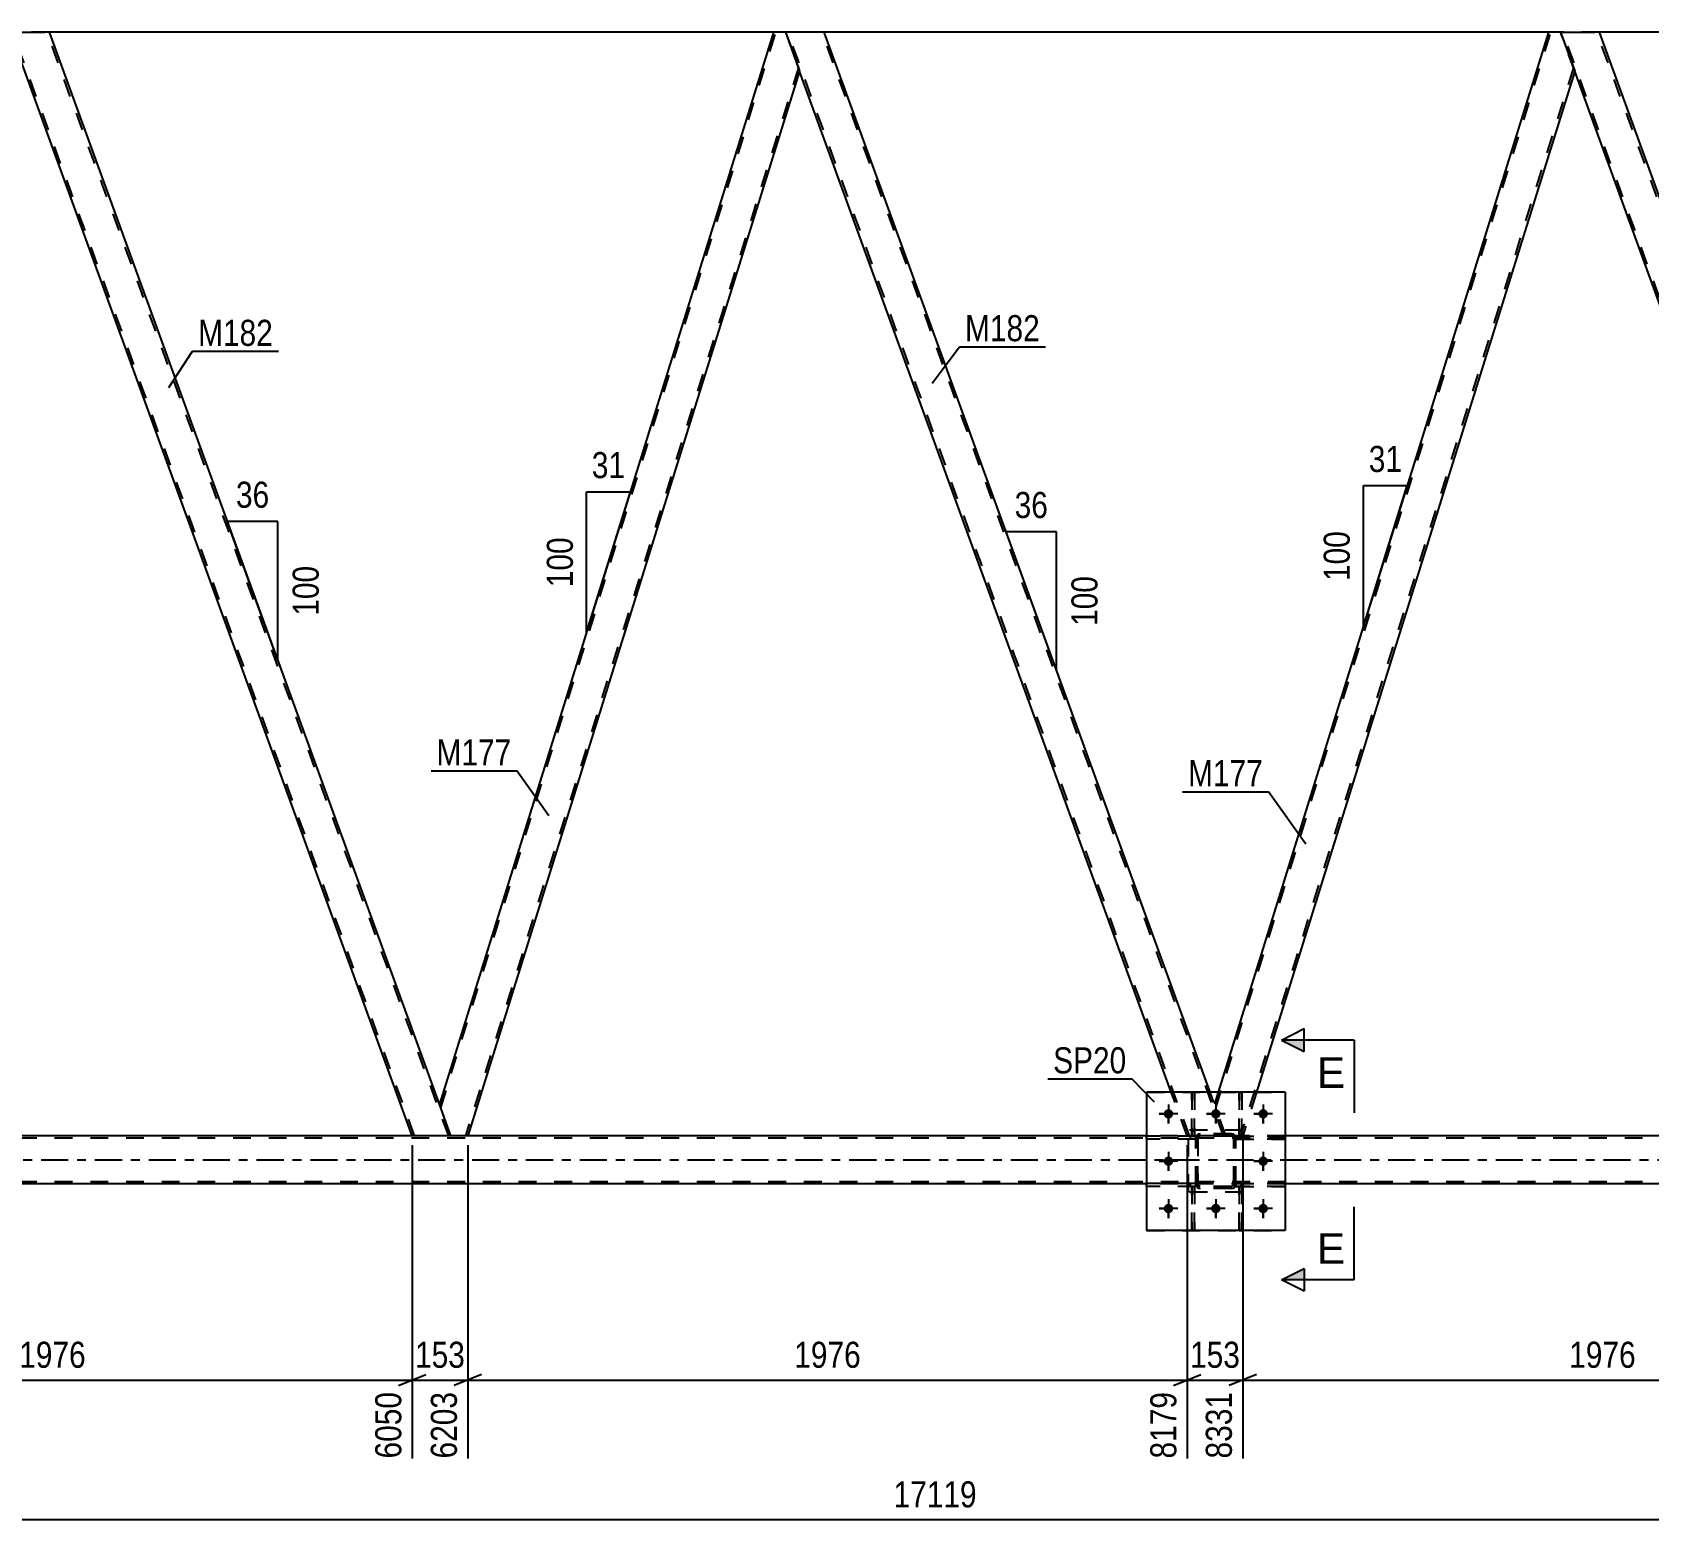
# Model space of a CAD drawing. Header units: millimetres. Extents: x 0 to 1766, y 0 to 560.
# Drawn here: x 1297.5 to 1475.1, y 261.4 to 424.8 of the extents above; entities that cross this region are included whole.
import ezdxf

# ---------------------------------------------------------------- set-up
doc = ezdxf.new("R2010")
doc.units = ezdxf.units.MM
doc.linetypes.add('DXK_LINE_DOT2', pattern=[3.9198, 1.9599, -1.9599])
doc.linetypes.add('DXK_LINE_DOT3', pattern=[5.9187, 2.979, -0.9799, 0.9799, -0.9799])
doc.styles.add('Arial', font='ARIAL.TTF', dxfattribs={"height": 0.2})
doc.styles.add('Arial Narrow', font='ARIALN.TTF', dxfattribs={"height": 0.2})

# ---------------------------------------------------------------- blocks, each defined once
blk = doc.blocks.new('Part-814172123-3774 - 3372')
at = {"color": 7, "linetype": 'DXK_LINE_DOT2'}
for p, q in [((1430.09, 308.42), (1430.09, 303.57)), ((1430.41, 308.42), (1430.09, 308.42)), ((1430.41, 303.57), (1430.41, 308.42)), ((1430.09, 304.17), (1430.41, 304.17)), ((1430.09, 303.57), (1430.41, 303.57))]:
    blk.add_line(p, q, dxfattribs=at)
blk = doc.blocks.new('Part-814172123-3605 - 3372')
at = {"color": 2, "linetype": 'Continuous'}
for p, q in [((1435.14, 308.42), (1419.94, 308.42)), ((1419.94, 308.42), (1419.94, 293.22)), ((1435.14, 308.42), (1435.14, 293.22)), ((1435.14, 293.22), (1419.94, 293.22))]:
    blk.add_line(p, q, dxfattribs=at)
blk = doc.blocks.new('Part-814172123-3625 - 3372')
at = {"color": 7, "linetype": 'DXK_LINE_DOT2'}
for p, q in [((1427.53, 306.7), (1464.35, 424.82)), ((1466.82, 420.94), (1430.25, 303.6)), ((1427.81, 308.42), (1427.39, 307.07)), ((1432, 308.42), (1430.5, 303.6)), ((1428.65, 303.6), (1427.39, 307.07)), ((1430.5, 303.6), (1428.65, 303.6))]:
    blk.add_line(p, q, dxfattribs=at)
at = {"color": 2, "linetype": 'Continuous'}
for p, q in [((1464.09, 424.82), (1427.81, 308.42)), ((1465.41, 424.82), (1464.09, 424.82)), ((1465.41, 424.82), (1466.96, 420.57)), ((1466.96, 420.57), (1432, 308.42))]:
    blk.add_line(p, q, dxfattribs=at)
blk = doc.blocks.new('Part-814172123-3641 - 3372')
at = {"color": 7, "linetype": 'DXK_LINE_DOT2'}
for p, q in [((1299.4, 424.82), (1293.83, 424.82)), ((1384.53, 424.82), (1378.96, 424.82)), ((1469.67, 424.82), (1464.09, 424.82))]:
    blk.add_line(p, q, dxfattribs=at)
at = {"color": 2, "linetype": 'Continuous'}
for p, q in [((1378.96, 424.82), (1299.4, 424.82)), ((1464.09, 424.82), (1384.53, 424.82)), ((1549.23, 424.82), (1469.67, 424.82))]:
    blk.add_line(p, q, dxfattribs=at)
blk = doc.blocks.new('Part-814172123-3540 - 3372')
at = {"color": 7, "linetype": 'DXK_LINE_DOT2'}
for p, q in [((1424.89, 293.22), (1424.89, 298.05)), ((1424.89, 298.05), (1425.21, 298.05)), ((1424.89, 297.45), (1425.21, 297.45)), ((1425.21, 298.05), (1425.21, 293.22)), ((1425.21, 293.22), (1424.89, 293.22))]:
    blk.add_line(p, q, dxfattribs=at)
blk = doc.blocks.new('Part-814172123-3679 - 3372')
at = {"color": 7, "linetype": 'DXK_LINE_DOT2'}
for p, q in [((1425.21, 298.05), (1424.89, 298.05)), ((1424.89, 298.05), (1424.89, 293.22)), ((1424.89, 297.45), (1425.21, 297.45)), ((1425.21, 293.22), (1425.21, 298.05)), ((1424.89, 293.22), (1425.21, 293.22))]:
    blk.add_line(p, q, dxfattribs=at)
blk = doc.blocks.new('Part-814172123-3551 - 3372')
at = {"color": 2, "linetype": 'Continuous'}
for p, q in [((1378.96, 424.82), (1342.26, 307.07)), ((1380.28, 424.82), (1378.96, 424.82)), ((1380.28, 424.82), (1381.82, 420.57)), ((1381.82, 420.57), (1345.37, 303.6)), ((1343.52, 303.6), (1342.26, 307.07))]:
    blk.add_line(p, q, dxfattribs=at)
at = {"color": 7, "linetype": 'DXK_LINE_DOT2'}
for p, q in [((1342.39, 306.7), (1379.21, 424.82)), ((1381.69, 420.94), (1345.11, 303.6)), ((1342.26, 307.07), (1342.26, 307.07)), ((1345.37, 303.6), (1343.52, 303.6))]:
    blk.add_line(p, q, dxfattribs=at)
blk = doc.blocks.new('Part-814172123-3556 - 3372')
at = {"color": 2, "linetype": 'Continuous'}
for p, q in [((1384.02, 424.82), (1380.28, 424.82)), ((1384.53, 424.82), (1384.02, 424.82)), ((1426.9, 308.42), (1384.53, 424.82)), ((1422.65, 308.42), (1381.82, 420.57))]:
    blk.add_line(p, q, dxfattribs=at)
at = {"color": 7, "linetype": 'DXK_LINE_DOT2'}
for p, q in [((1380.28, 424.82), (1381.82, 420.57)), ((1424.65, 303.6), (1380.53, 424.82)), ((1428.4, 303.6), (1384.28, 424.82)), ((1424.4, 303.6), (1422.65, 308.42)), ((1428.65, 303.6), (1426.9, 308.42)), ((1428.65, 303.6), (1424.4, 303.6))]:
    blk.add_line(p, q, dxfattribs=at)
blk = doc.blocks.new('Part-814172123-3571 - 3372')
at = {"color": 2, "linetype": 'Continuous'}
for p, q in [((1295.14, 424.82), (1298.89, 424.82)), ((1299.4, 424.82), (1298.89, 424.82)), ((1342.26, 307.07), (1299.4, 424.82)), ((1339.26, 303.6), (1296.69, 420.57))]:
    blk.add_line(p, q, dxfattribs=at)
at = {"color": 7, "linetype": 'DXK_LINE_DOT2'}
for p, q in [((1296.69, 420.57), (1295.14, 424.82)), ((1339.52, 303.6), (1295.4, 424.82)), ((1343.27, 303.6), (1299.14, 424.82)), ((1343.52, 303.6), (1342.26, 307.07)), ((1343.52, 303.6), (1339.26, 303.6))]:
    blk.add_line(p, q, dxfattribs=at)
blk = doc.blocks.new('Part-814172123-3576 - 3372')
at = {"color": 7, "linetype": 'DXK_LINE_DOT2'}
for p, q in [((1713.52, 303.36), (1097.25, 303.36)), ((1435.14, 303.6), (1419.94, 303.6)), ((1713.52, 298.56), (1097.25, 298.56)), ((1435.14, 298.32), (1419.94, 298.32))]:
    blk.add_line(p, q, dxfattribs=at)
at = {"color": 2, "linetype": 'Continuous'}
for p, q in [((1419.94, 303.6), (1264.87, 303.6)), ((1590.21, 303.6), (1435.14, 303.6)), ((1419.94, 298.32), (1264.87, 298.32)), ((1590.21, 298.32), (1435.14, 298.32))]:
    blk.add_line(p, q, dxfattribs=at)
at = {"color": 7, "linetype": 'DXK_LINE_DOT3'}
blk.add_line((1097.25, 300.96), (1713.52, 300.96), dxfattribs=at)
blk = doc.blocks.new('Part-814172123-3577 - 3372')
at = {"color": 7, "linetype": 'DXK_LINE_DOT2'}
for p, q in [((1419.94, 308.42), (1435.14, 308.42)), ((1419.94, 308.42), (1419.94, 293.22)), ((1435.14, 308.42), (1435.14, 293.22)), ((1419.94, 293.22), (1435.14, 293.22))]:
    blk.add_line(p, q, dxfattribs=at)
blk = doc.blocks.new('Part-814172123-3661 - 3372')
at = {"color": 7, "linetype": 'DXK_LINE_DOT2'}
for p, q in [((1430.54, 304.22), (1424.54, 304.22)), ((1424.54, 297.42), (1424.54, 304.22)), ((1430.54, 297.42), (1430.54, 304.22)), ((1430.54, 297.42), (1424.54, 297.42))]:
    blk.add_line(p, q, dxfattribs=at)
blk = doc.blocks.new('Part-814172123-3600 - 3372')
at = {"color": 7, "linetype": 'DXK_LINE_DOT2'}
for p, q in [((1430.09, 303.57), (1430.09, 308.42)), ((1430.09, 308.42), (1430.41, 308.42)), ((1430.41, 308.42), (1430.41, 303.57)), ((1430.09, 304.17), (1430.41, 304.17)), ((1430.41, 303.57), (1430.09, 303.57))]:
    blk.add_line(p, q, dxfattribs=at)
blk = doc.blocks.new('Part-814172123-3620 - 3372')
at = {"color": 2, "linetype": 'Continuous'}
for p, q in [((1465.41, 424.82), (1469.16, 424.82)), ((1469.67, 424.82), (1469.16, 424.82)), ((1512.53, 307.07), (1469.67, 424.82)), ((1509.53, 303.6), (1466.96, 420.57))]:
    blk.add_line(p, q, dxfattribs=at)
at = {"color": 7, "linetype": 'DXK_LINE_DOT2'}
for p, q in [((1466.96, 420.57), (1465.41, 424.82)), ((1509.79, 303.6), (1465.67, 424.82)), ((1513.53, 303.6), (1469.41, 424.82)), ((1513.79, 303.6), (1512.53, 307.07)), ((1513.79, 303.6), (1509.53, 303.6))]:
    blk.add_line(p, q, dxfattribs=at)
blk = doc.blocks.new('Part-814172123-3660 - 3372')
at = {"color": 7, "linetype": 'DXK_LINE_DOT2'}
for p, q in [((1429.74, 303.26), (1429.74, 303.58)), ((1429.74, 303.58), (1435.14, 303.58)), ((1435.14, 303.26), (1429.74, 303.26)), ((1430.34, 303.26), (1430.34, 303.58)), ((1435.14, 303.58), (1435.14, 303.26))]:
    blk.add_line(p, q, dxfattribs=at)
blk = doc.blocks.new('Part-814172123-3662 - 3372')
at = {"color": 7, "linetype": 'DXK_LINE_DOT2'}
for p, q in [((1425.63, 303.78), (1425.82, 303.82)), ((1425.82, 303.82), (1425.63, 303.78)), ((1429.26, 303.82), (1425.82, 303.82)), ((1429.26, 303.82), (1429.44, 303.78)), ((1429.44, 303.78), (1429.26, 303.82)), ((1425.34, 303.34), (1425.37, 303.52)), ((1425.37, 303.52), (1425.34, 303.34)), ((1425.34, 298.3), (1425.34, 303.34)), ((1425.34, 303.34), (1425.34, 303.34)), ((1425.34, 298.3), (1425.34, 303.34)), ((1425.58, 303.34), (1425.6, 303.43)), ((1425.6, 303.43), (1425.58, 303.34)), ((1425.58, 298.3), (1425.58, 303.34)), ((1425.58, 303.34), (1425.58, 303.34)), ((1425.58, 303.34), (1425.58, 298.3)), ((1425.6, 303.43), (1425.65, 303.5)), ((1425.65, 303.5), (1425.6, 303.43)), ((1425.73, 303.56), (1425.65, 303.5)), ((1425.82, 303.58), (1425.73, 303.56)), ((1429.26, 303.58), (1425.82, 303.58)), ((1429.26, 303.58), (1429.35, 303.56)), ((1429.35, 303.56), (1429.43, 303.5)), ((1429.43, 303.5), (1429.35, 303.56)), ((1429.43, 303.5), (1429.48, 303.43)), ((1429.48, 303.43), (1429.43, 303.5)), ((1429.48, 303.43), (1429.5, 303.34)), ((1429.5, 303.34), (1429.48, 303.43)), ((1429.5, 298.3), (1429.5, 303.34)), ((1429.5, 303.34), (1429.5, 303.34)), ((1429.5, 298.3), (1429.5, 303.34)), ((1429.7, 303.52), (1429.74, 303.34)), ((1429.74, 303.34), (1429.7, 303.52)), ((1429.74, 298.3), (1429.74, 303.34)), ((1429.74, 303.34), (1429.74, 303.34)), ((1429.74, 298.3), (1429.74, 303.34)), ((1425.34, 298.3), (1425.34, 298.3)), ((1425.37, 298.11), (1425.34, 298.3)), ((1425.34, 298.3), (1425.37, 298.11)), ((1425.58, 298.3), (1425.58, 298.3)), ((1425.6, 298.2), (1425.58, 298.3)), ((1425.58, 298.3), (1425.6, 298.2)), ((1425.65, 298.13), (1425.6, 298.2)), ((1425.6, 298.2), (1425.65, 298.13)), ((1425.82, 297.82), (1425.63, 297.85)), ((1425.63, 297.85), (1425.82, 297.82)), ((1425.73, 298.07), (1425.65, 298.13)), ((1425.65, 298.13), (1425.73, 298.07)), ((1425.82, 298.06), (1425.73, 298.07)), ((1429.26, 298.06), (1425.82, 298.06)), ((1429.26, 297.82), (1425.82, 297.82)), ((1429.35, 298.07), (1429.26, 298.06)), ((1429.44, 297.85), (1429.26, 297.82)), ((1429.26, 297.82), (1429.44, 297.85)), ((1429.43, 298.13), (1429.35, 298.07)), ((1429.48, 298.2), (1429.43, 298.13)), ((1429.43, 298.13), (1429.48, 298.2)), ((1429.5, 298.3), (1429.48, 298.2)), ((1429.48, 298.2), (1429.5, 298.3)), ((1429.5, 298.3), (1429.5, 298.3)), ((1429.74, 298.3), (1429.7, 298.11)), ((1429.7, 298.11), (1429.74, 298.3)), ((1429.74, 298.3), (1429.74, 298.3))]:
    blk.add_line(p, q, dxfattribs=at)
at = {"color": 7, "linetype": 'DXK_LINE_DOT3'}
blk.add_line((1427.54, 300.82), (1427.54, 300.82), dxfattribs=at)
at = {"color": 7, "linetype": 'DXK_LINE_DOT2'}
for centre, start, end in [((1425.82, 303.34), 112.5, 157.5), ((1425.82, 303.34), 112.5, 157.5), ((1429.26, 303.34), 22.5, 67.5), ((1429.26, 303.34), 22.5, 67.5), ((1425.82, 298.3), 202.5, 247.5), ((1425.82, 298.3), 202.5, 247.5), ((1429.26, 298.3), 292.5, 337.5), ((1429.26, 298.3), 292.5, 337.5)]:
    blk.add_arc(centre, 0.48, start, end, dxfattribs=at)
blk = doc.blocks.new('Part-814172123-3668 - 3372')
at = {"color": 7, "linetype": 'DXK_LINE_DOT2'}
for p, q in [((1430.09, 293.22), (1430.09, 298.05)), ((1430.09, 298.05), (1430.41, 298.05)), ((1430.09, 297.45), (1430.41, 297.45)), ((1430.41, 298.05), (1430.41, 293.22)), ((1430.41, 293.22), (1430.09, 293.22))]:
    blk.add_line(p, q, dxfattribs=at)
blk = doc.blocks.new('Bolt-814172123-3686 - 3372')
at = {"color": 1, "linetype": 'Continuous'}
for p, q in [((1421.3, 306.02), (1421.99, 306.02)), ((1422.34, 307.06), (1422.34, 306.36)), ((1422.34, 304.98), (1422.34, 305.67)), ((1423.38, 306.02), (1422.69, 306.02)), ((1426.5, 306.02), (1427.19, 306.02)), ((1427.54, 307.06), (1427.54, 306.36)), ((1427.54, 304.98), (1427.54, 305.67)), ((1428.58, 306.02), (1427.89, 306.02)), ((1431.7, 306.02), (1432.39, 306.02)), ((1432.74, 307.06), (1432.74, 306.36)), ((1432.74, 304.98), (1432.74, 305.67)), ((1433.78, 306.02), (1433.09, 306.02)), ((1422.34, 301.86), (1422.34, 301.16)), ((1432.74, 301.86), (1432.74, 301.16)), ((1421.3, 300.82), (1421.99, 300.82)), ((1422.34, 299.78), (1422.34, 300.47)), ((1423.38, 300.82), (1422.69, 300.82)), ((1431.7, 300.82), (1432.39, 300.82)), ((1432.74, 299.78), (1432.74, 300.47)), ((1433.78, 300.82), (1433.09, 300.82)), ((1422.34, 296.66), (1422.34, 295.96)), ((1427.54, 296.66), (1427.54, 295.96)), ((1432.74, 296.66), (1432.74, 295.96)), ((1421.3, 295.62), (1421.99, 295.62)), ((1422.34, 294.58), (1422.34, 295.27)), ((1423.38, 295.62), (1422.69, 295.62)), ((1426.5, 295.62), (1427.19, 295.62)), ((1427.54, 294.58), (1427.54, 295.27)), ((1428.58, 295.62), (1427.89, 295.62)), ((1431.7, 295.62), (1432.39, 295.62)), ((1432.74, 294.58), (1432.74, 295.27)), ((1433.78, 295.62), (1433.09, 295.62))]:
    blk.add_line(p, q, dxfattribs=at)
blk = doc.blocks.new('Bolt-814172123-3687 - 3372')
at = {"linetype": 'Continuous'}
for points in [[(1422.86, 306.02, -1), (1421.82, 306.02, -1)], [(1428.06, 306.02, -1), (1427.02, 306.02, -1)], [(1433.26, 306.02, -1), (1432.22, 306.02, -1)], [(1422.86, 300.82, -1), (1421.82, 300.82, -1)], [(1433.26, 300.82, -1), (1432.22, 300.82, -1)], [(1422.86, 295.62, -1), (1421.82, 295.62, -1)], [(1428.06, 295.62, -1), (1427.02, 295.62, -1)], [(1433.26, 295.62, -1), (1432.22, 295.62, -1)]]:
    blk.add_hatch(color=1, dxfattribs=at).paths.add_polyline_path(points)
at = {"color": 1, "linetype": 'Continuous'}
for p, q in [((1423.38, 306.02), (1421.3, 306.02)), ((1422.34, 307.06), (1422.34, 304.98)), ((1428.58, 306.02), (1426.5, 306.02)), ((1427.54, 307.06), (1427.54, 304.98)), ((1433.78, 306.02), (1431.7, 306.02)), ((1432.74, 307.06), (1432.74, 304.98)), ((1422.34, 301.86), (1422.34, 299.78)), ((1432.74, 301.86), (1432.74, 299.78)), ((1423.38, 300.82), (1421.3, 300.82)), ((1433.78, 300.82), (1431.7, 300.82)), ((1422.34, 296.66), (1422.34, 294.58)), ((1427.54, 296.66), (1427.54, 294.58)), ((1432.74, 296.66), (1432.74, 294.58)), ((1423.38, 295.62), (1421.3, 295.62)), ((1428.58, 295.62), (1426.5, 295.62)), ((1433.78, 295.62), (1431.7, 295.62))]:
    blk.add_line(p, q, dxfattribs=at)
blk = doc.blocks.new('Part-814172123-3690 - 3372')
at = {"color": 7, "linetype": 'DXK_LINE_DOT2'}
for p, q in [((1424.89, 303.57), (1424.89, 308.42)), ((1424.89, 308.42), (1425.21, 308.42)), ((1425.21, 308.42), (1425.21, 303.57)), ((1424.89, 304.17), (1425.21, 304.17)), ((1425.21, 303.57), (1424.89, 303.57))]:
    blk.add_line(p, q, dxfattribs=at)
blk = doc.blocks.new('Part-814172123-3709 - 3372')
at = {"color": 7, "linetype": 'DXK_LINE_DOT2'}
for p, q in [((1424.89, 308.42), (1424.89, 303.57)), ((1425.21, 308.42), (1424.89, 308.42)), ((1425.21, 303.57), (1425.21, 308.42)), ((1424.89, 304.17), (1425.21, 304.17)), ((1424.89, 303.57), (1425.21, 303.57))]:
    blk.add_line(p, q, dxfattribs=at)
blk = doc.blocks.new('Part-814172123-3716 - 3372')
at = {"color": 7, "linetype": 'DXK_LINE_DOT2'}
for p, q in [((1430.41, 298.05), (1430.09, 298.05)), ((1430.09, 298.05), (1430.09, 293.22)), ((1430.09, 297.45), (1430.41, 297.45)), ((1430.41, 293.22), (1430.41, 298.05)), ((1430.09, 293.22), (1430.41, 293.22))]:
    blk.add_line(p, q, dxfattribs=at)
blk = doc.blocks.new('Part-814172123-3734 - 3372')
at = {"color": 7, "linetype": 'DXK_LINE_DOT2'}
for p, q in [((1425.34, 298.38), (1419.94, 298.38)), ((1419.94, 298.38), (1419.94, 298.06)), ((1424.74, 298.06), (1424.74, 298.38)), ((1425.34, 298.06), (1425.34, 298.38)), ((1425.34, 298.06), (1419.94, 298.06))]:
    blk.add_line(p, q, dxfattribs=at)
blk = doc.blocks.new('Part-814172123-3737 - 3372')
at = {"color": 7, "linetype": 'DXK_LINE_DOT2'}
for p, q in [((1425.34, 303.58), (1419.94, 303.58)), ((1419.94, 303.58), (1419.94, 303.26)), ((1425.34, 303.26), (1419.94, 303.26)), ((1424.74, 303.26), (1424.74, 303.58)), ((1425.34, 303.26), (1425.34, 303.58))]:
    blk.add_line(p, q, dxfattribs=at)
blk = doc.blocks.new('Part-814172123-3740 - 3372')
at = {"color": 7, "linetype": 'DXK_LINE_DOT2'}
for p, q in [((1435.14, 298.38), (1429.74, 298.38)), ((1429.74, 298.38), (1429.74, 298.06)), ((1430.34, 298.06), (1430.34, 298.38)), ((1435.14, 298.06), (1435.14, 298.38)), ((1429.74, 298.06), (1435.14, 298.06))]:
    blk.add_line(p, q, dxfattribs=at)
blk = doc.blocks.new('Part-814172123-3743 - 3372')
at = {"color": 7, "linetype": 'DXK_LINE_DOT2'}
for p, q in [((1435.14, 303.58), (1429.74, 303.58)), ((1429.74, 303.58), (1429.74, 303.26)), ((1429.74, 303.26), (1435.14, 303.26)), ((1430.34, 303.26), (1430.34, 303.58)), ((1435.14, 303.26), (1435.14, 303.58))]:
    blk.add_line(p, q, dxfattribs=at)
blk = doc.blocks.new('Part-814172123-3746 - 3372')
at = {"color": 7, "linetype": 'DXK_LINE_DOT2'}
for p, q in [((1425.63, 303.78), (1425.82, 303.82)), ((1425.82, 303.82), (1425.63, 303.78)), ((1429.26, 303.82), (1425.82, 303.82)), ((1429.26, 303.82), (1429.44, 303.78)), ((1429.44, 303.78), (1429.26, 303.82)), ((1425.34, 303.34), (1425.37, 303.52)), ((1425.37, 303.52), (1425.34, 303.34)), ((1425.34, 298.3), (1425.34, 303.34)), ((1425.34, 303.34), (1425.34, 303.34)), ((1425.34, 298.3), (1425.34, 303.34)), ((1425.58, 303.34), (1425.6, 303.43)), ((1425.6, 303.43), (1425.58, 303.34)), ((1425.58, 298.3), (1425.58, 303.34)), ((1425.58, 303.34), (1425.58, 303.34)), ((1425.58, 303.34), (1425.58, 298.3)), ((1425.6, 303.43), (1425.65, 303.5)), ((1425.65, 303.5), (1425.6, 303.43)), ((1425.73, 303.56), (1425.65, 303.5)), ((1425.82, 303.58), (1425.73, 303.56)), ((1429.26, 303.58), (1425.82, 303.58)), ((1429.26, 303.58), (1429.35, 303.56)), ((1429.35, 303.56), (1429.43, 303.5)), ((1429.43, 303.5), (1429.35, 303.56)), ((1429.43, 303.5), (1429.48, 303.43)), ((1429.48, 303.43), (1429.43, 303.5)), ((1429.48, 303.43), (1429.5, 303.34)), ((1429.5, 303.34), (1429.48, 303.43)), ((1429.5, 298.3), (1429.5, 303.34)), ((1429.5, 303.34), (1429.5, 303.34)), ((1429.5, 298.3), (1429.5, 303.34)), ((1429.7, 303.52), (1429.74, 303.34)), ((1429.74, 303.34), (1429.7, 303.52)), ((1429.74, 298.3), (1429.74, 303.34)), ((1429.74, 303.34), (1429.74, 303.34)), ((1429.74, 298.3), (1429.74, 303.34)), ((1425.34, 298.3), (1425.34, 298.3)), ((1425.37, 298.11), (1425.34, 298.3)), ((1425.34, 298.3), (1425.37, 298.11)), ((1425.58, 298.3), (1425.58, 298.3)), ((1425.6, 298.2), (1425.58, 298.3)), ((1425.58, 298.3), (1425.6, 298.2)), ((1425.65, 298.13), (1425.6, 298.2)), ((1425.6, 298.2), (1425.65, 298.13)), ((1425.82, 297.82), (1425.63, 297.85)), ((1425.63, 297.85), (1425.82, 297.82)), ((1425.73, 298.07), (1425.65, 298.13)), ((1425.65, 298.13), (1425.73, 298.07)), ((1425.82, 298.06), (1425.73, 298.07)), ((1429.26, 298.06), (1425.82, 298.06)), ((1429.26, 297.82), (1425.82, 297.82)), ((1429.35, 298.07), (1429.26, 298.06)), ((1429.44, 297.85), (1429.26, 297.82)), ((1429.26, 297.82), (1429.44, 297.85)), ((1429.43, 298.13), (1429.35, 298.07)), ((1429.48, 298.2), (1429.43, 298.13)), ((1429.43, 298.13), (1429.48, 298.2)), ((1429.5, 298.3), (1429.48, 298.2)), ((1429.48, 298.2), (1429.5, 298.3)), ((1429.5, 298.3), (1429.5, 298.3)), ((1429.74, 298.3), (1429.7, 298.11)), ((1429.7, 298.11), (1429.74, 298.3)), ((1429.74, 298.3), (1429.74, 298.3))]:
    blk.add_line(p, q, dxfattribs=at)
at = {"color": 7, "linetype": 'DXK_LINE_DOT3'}
blk.add_line((1427.54, 300.82), (1427.54, 300.82), dxfattribs=at)
at = {"color": 7, "linetype": 'DXK_LINE_DOT2'}
for centre, start, end in [((1425.82, 303.34), 112.5, 157.5), ((1425.82, 303.34), 112.5, 157.5), ((1429.26, 303.34), 22.5, 67.5), ((1429.26, 303.34), 22.5, 67.5), ((1425.82, 298.3), 202.5, 247.5), ((1425.82, 298.3), 202.5, 247.5), ((1429.26, 298.3), 292.5, 337.5), ((1429.26, 298.3), 292.5, 337.5)]:
    blk.add_arc(centre, 0.48, start, end, dxfattribs=at)
blk = doc.blocks.new('Part-814172123-3747 - 3372')
at = {"color": 7, "linetype": 'DXK_LINE_DOT2'}
for p, q in [((1430.54, 304.22), (1424.54, 304.22)), ((1424.54, 297.42), (1424.54, 304.22)), ((1430.54, 297.42), (1430.54, 304.22)), ((1430.54, 297.42), (1424.54, 297.42))]:
    blk.add_line(p, q, dxfattribs=at)
blk = doc.blocks.new('Part-814172123-3775 - 3372')
at = {"color": 7, "linetype": 'DXK_LINE_DOT2'}
for p, q in [((1425.34, 298.38), (1419.94, 298.38)), ((1419.94, 298.06), (1419.94, 298.38)), ((1424.74, 298.06), (1424.74, 298.38)), ((1425.34, 298.38), (1425.34, 298.06)), ((1425.34, 298.06), (1419.94, 298.06))]:
    blk.add_line(p, q, dxfattribs=at)
blk = doc.blocks.new('Part-814172123-3776 - 3372')
at = {"color": 7, "linetype": 'DXK_LINE_DOT2'}
for p, q in [((1425.34, 303.58), (1419.94, 303.58)), ((1419.94, 303.26), (1419.94, 303.58)), ((1425.34, 303.26), (1419.94, 303.26)), ((1424.74, 303.26), (1424.74, 303.58)), ((1425.34, 303.58), (1425.34, 303.26))]:
    blk.add_line(p, q, dxfattribs=at)
blk = doc.blocks.new('Part-814172123-3777 - 3372')
at = {"color": 7, "linetype": 'DXK_LINE_DOT2'}
for p, q in [((1429.74, 298.06), (1429.74, 298.38)), ((1429.74, 298.38), (1435.14, 298.38)), ((1430.34, 298.06), (1430.34, 298.38)), ((1435.14, 298.38), (1435.14, 298.06)), ((1435.14, 298.06), (1429.74, 298.06))]:
    blk.add_line(p, q, dxfattribs=at)
blk = doc.blocks.new('StraightDimension-814172123-4148 - 3372')
at = {"color": 7, "linetype": 'Continuous'}
for p, q in [((1339.26, 302.6), (1339.26, 268.17)), ((1345.37, 302.6), (1345.37, 268.17)), ((1337.76, 276.18), (1340.76, 277.38)), ((1346.87, 277.38), (1343.87, 276.18)), ((1339.26, 276.78), (1345.37, 276.78))]:
    blk.add_line(p, q, dxfattribs=at)
at = {"color": 0}
blk.add_wipeout([(1345.66, 277.53), (1345.66, 281.73), (1338.97, 281.73), (1338.97, 277.53)], dxfattribs=at)
at = {"color": 0, "linetype": 'Continuous'}
blk.add_wipeout([(1344.77, 276.08), (1340.57, 276.08), (1340.57, 267.57), (1344.77, 267.57)], dxfattribs=at)
at = {"color": 3, "style": 'Arial Narrow'}
blk.add_text('153', height=2.863, dxfattribs=at).set_placement((1339.57, 278.13))
at = {"color": 3, "linetype": 'Continuous', "style": 'Arial Narrow'}
blk.add_text('6203', height=2.863, rotation=90.0002, dxfattribs=at).set_placement((1344.17, 268.17))
blk = doc.blocks.new('StraightDimension-814172123-4196 - 3372')
at = {"color": 7, "linetype": 'Continuous'}
for p, q in [((1424.4, 302.6), (1424.4, 268.17)), ((1430.5, 302.6), (1430.5, 268.17)), ((1422.9, 276.18), (1425.9, 277.38)), ((1432, 277.38), (1429, 276.18)), ((1424.4, 276.78), (1430.5, 276.78))]:
    blk.add_line(p, q, dxfattribs=at)
at = {"color": 0}
blk.add_wipeout([(1430.79, 277.53), (1430.79, 281.73), (1424.11, 281.73), (1424.11, 277.53)], dxfattribs=at)
at = {"color": 0, "linetype": 'Continuous'}
blk.add_wipeout([(1429.9, 276.08), (1425.7, 276.08), (1425.7, 267.57), (1429.9, 267.57)], dxfattribs=at)
at = {"color": 3, "style": 'Arial Narrow'}
blk.add_text('153', height=2.863, dxfattribs=at).set_placement((1424.71, 278.13))
at = {"color": 3, "linetype": 'Continuous', "style": 'Arial Narrow'}
blk.add_text('8331', height=2.863, rotation=90.0002, dxfattribs=at).set_placement((1429.3, 268.17))
blk = doc.blocks.new('AngleDimension-814172123-3997 - 3372')
at = {"color": 7, "linetype": 'Continuous'}
for p, q in [((1321.28, 364.7), (1318.95, 371.1)), ((1324.49, 371.1), (1318.95, 371.1)), ((1324.49, 355.87), (1318.95, 371.1)), ((1324.49, 355.87), (1324.49, 371.1))]:
    blk.add_line(p, q, dxfattribs=at)
at = {"color": 0}
for points in [[(1324.15, 372), (1324.15, 376.2), (1319.3, 376.2), (1319.3, 372)], [(1329.59, 366.83), (1325.39, 366.83), (1325.39, 360.14), (1329.59, 360.14)]]:
    blk.add_wipeout(points, dxfattribs=at)
at = {"color": 3, "style": 'Arial Narrow'}
blk.add_text('36', height=2.863, dxfattribs=at).set_placement((1319.9, 372.6))
blk.add_text('100', height=2.863, rotation=90.0002, dxfattribs=at).set_placement((1328.99, 360.74))
blk = doc.blocks.new('AngleDimension-814172123-3969 - 3372')
at = {"color": 7, "linetype": 'Continuous'}
for p, q in [((1407.21, 362.5), (1404.5, 369.97)), ((1410.04, 369.97), (1404.5, 369.97)), ((1410.04, 354.75), (1404.5, 369.97)), ((1410.04, 354.75), (1410.04, 369.97))]:
    blk.add_line(p, q, dxfattribs=at)
at = {"color": 0}
for points in [[(1409.7, 370.87), (1409.7, 375.07), (1404.84, 375.07), (1404.84, 370.87)], [(1415.14, 365.7), (1410.94, 365.7), (1410.94, 359.02), (1415.14, 359.02)]]:
    blk.add_wipeout(points, dxfattribs=at)
at = {"color": 3, "style": 'Arial Narrow'}
blk.add_text('36', height=2.863, dxfattribs=at).set_placement((1405.44, 371.47))
blk.add_text('100', height=2.863, rotation=90.0002, dxfattribs=at).set_placement((1414.54, 359.62))
blk = doc.blocks.new('AngleDimension-814172123-3955 - 3372')
at = {"color": 7, "linetype": 'Continuous'}
for p, q in [((1443.75, 375.03), (1448.57, 375.03)), ((1443.75, 359.56), (1448.57, 375.03)), ((1443.75, 359.56), (1443.75, 375.03)), ((1445.79, 366.08), (1448.57, 375.03))]:
    blk.add_line(p, q, dxfattribs=at)
at = {"color": 0}
for points in [[(1448.59, 375.93), (1448.59, 380.13), (1443.74, 380.13), (1443.74, 375.93)], [(1442.85, 370.64), (1438.65, 370.64), (1438.65, 363.95), (1442.85, 363.95)]]:
    blk.add_wipeout(points, dxfattribs=at)
at = {"color": 3, "style": 'Arial Narrow'}
blk.add_text('31', height=2.863, dxfattribs=at).set_placement((1444.34, 376.53))
blk.add_text('100', height=2.863, rotation=90.0002, dxfattribs=at).set_placement((1442.25, 364.55))
blk = doc.blocks.new('AngleDimension-814172123-3983 - 3372')
at = {"color": 7, "linetype": 'Continuous'}
for p, q in [((1358.41, 374.35), (1363.23, 374.35)), ((1358.41, 358.88), (1363.23, 374.35)), ((1358.41, 358.88), (1358.41, 374.35)), ((1359.32, 361.81), (1363.23, 374.35))]:
    blk.add_line(p, q, dxfattribs=at)
at = {"color": 0}
for points in [[(1363.24, 375.25), (1363.24, 379.45), (1358.39, 379.45), (1358.39, 375.25)], [(1357.51, 369.95), (1353.31, 369.95), (1353.31, 363.27), (1357.51, 363.27)]]:
    blk.add_wipeout(points, dxfattribs=at)
at = {"color": 3, "style": 'Arial Narrow'}
blk.add_text('31', height=2.863, dxfattribs=at).set_placement((1358.99, 375.85))
blk.add_text('100', height=2.863, rotation=90.0002, dxfattribs=at).set_placement((1356.91, 363.87))
blk = doc.blocks.new('StraightDimension-814172123-4121 - 3372')
at = {"color": 7, "linetype": 'Continuous'}
for p, q in [((1260.23, 302.6), (1260.23, 268.17)), ((1339.26, 302.6), (1339.26, 268.17)), ((1261.73, 277.38), (1258.73, 276.18)), ((1337.76, 276.18), (1340.76, 277.38)), ((1260.23, 276.78), (1339.26, 276.78))]:
    blk.add_line(p, q, dxfattribs=at)
at = {"color": 0}
blk.add_wipeout([(1304, 277.53), (1304, 281.73), (1295.49, 281.73), (1295.49, 277.53)], dxfattribs=at)
at = {"color": 0, "linetype": 'Continuous'}
blk.add_wipeout([(1338.66, 276.08), (1334.46, 276.08), (1334.46, 267.57), (1338.66, 267.57)], dxfattribs=at)
at = {"color": 3, "style": 'Arial Narrow'}
blk.add_text('1976', height=2.863, dxfattribs=at).set_placement((1296.09, 278.13))
at = {"color": 3, "linetype": 'Continuous', "style": 'Arial Narrow'}
blk.add_text('6050', height=2.863, rotation=90.0002, dxfattribs=at).set_placement((1338.06, 268.17))
blk = doc.blocks.new('StraightDimension-814172123-4172 - 3372')
at = {"color": 7, "linetype": 'Continuous'}
for p, q in [((1345.37, 302.6), (1345.37, 268.17)), ((1424.4, 302.6), (1424.4, 268.17)), ((1346.87, 277.38), (1343.87, 276.18)), ((1422.9, 276.18), (1425.9, 277.38)), ((1345.37, 276.78), (1424.4, 276.78))]:
    blk.add_line(p, q, dxfattribs=at)
at = {"color": 0}
blk.add_wipeout([(1389.14, 277.53), (1389.14, 281.73), (1380.63, 281.73), (1380.63, 277.53)], dxfattribs=at)
at = {"color": 0, "linetype": 'Continuous'}
blk.add_wipeout([(1423.8, 276.08), (1419.6, 276.08), (1419.6, 267.57), (1423.8, 267.57)], dxfattribs=at)
at = {"color": 3, "style": 'Arial Narrow'}
blk.add_text('1976', height=2.863, dxfattribs=at).set_placement((1381.23, 278.13))
at = {"color": 3, "linetype": 'Continuous', "style": 'Arial Narrow'}
blk.add_text('8179', height=2.863, rotation=90.0002, dxfattribs=at).set_placement((1423.2, 268.17))
blk = doc.blocks.new('StraightDimension-814172123-4220 - 3372')
at = {"color": 7, "linetype": 'Continuous'}
for p, q in [((1430.5, 302.6), (1430.5, 268.17)), ((1509.53, 302.6), (1509.53, 266.34)), ((1432, 277.38), (1429, 276.18)), ((1508.03, 276.18), (1511.03, 277.38)), ((1430.5, 276.78), (1509.53, 276.78))]:
    blk.add_line(p, q, dxfattribs=at)
at = {"color": 0}
blk.add_wipeout([(1474.27, 277.53), (1474.27, 281.73), (1465.76, 281.73), (1465.76, 277.53)], dxfattribs=at)
at = {"color": 0, "linetype": 'Continuous'}
blk.add_wipeout([(1508.93, 276.08), (1504.73, 276.08), (1504.73, 265.74), (1508.93, 265.74)], dxfattribs=at)
at = {"color": 3, "style": 'Arial Narrow'}
blk.add_text('1976', height=2.863, dxfattribs=at).set_placement((1466.36, 278.13))
at = {"color": 3, "linetype": 'Continuous', "style": 'Arial Narrow'}
blk.add_text('10307', height=2.863, rotation=90.0002, dxfattribs=at).set_placement((1508.33, 266.34))
blk = doc.blocks.new('StraightDimension-814172123-4413 - 3372')
at = {"color": 7, "linetype": 'Continuous'}
blk.add_line((1061.04, 261.45), (1732.38, 261.45), dxfattribs=at)
at = {"color": 0}
blk.add_wipeout([(1401.88, 262.2), (1401.88, 266.4), (1391.54, 266.4), (1391.54, 262.2)], dxfattribs=at)
at = {"color": 3, "style": 'Arial Narrow'}
blk.add_text('17119', height=2.863, dxfattribs=at).set_placement((1392.14, 262.8))
blk = doc.blocks.new('Mark-814172123-3601 - 3372')
at = {"color": 0}
blk.add_wipeout([(1417.71, 310.47), (1417.71, 313.47), (1409.67, 313.47), (1409.67, 310.47)], dxfattribs=at)
blk.add_wipeout([(1417.71, 310.47), (1417.71, 313.47), (1409.67, 313.47), (1409.67, 310.47)], dxfattribs=at)
at = {"color": 30, "linetype": 'Continuous'}
for p in [(1409.07, 309.87), (1420.82, 307.29)]:
    blk.add_line(p, (1418.31, 309.87), dxfattribs=at)
at = {"color": 3, "style": 'Arial Narrow'}
blk.add_text('SP20', height=2.863, dxfattribs=at).set_placement((1409.67, 310.47))
blk = doc.blocks.new('Mark-814172123-3547 - 3372')
at = {"color": 0}
blk.add_wipeout([(1350.15, 344.29), (1350.15, 347.29), (1341.93, 347.29), (1341.93, 344.29)], dxfattribs=at)
blk.add_wipeout([(1350.15, 344.29), (1350.15, 347.29), (1341.93, 347.29), (1341.93, 344.29)], dxfattribs=at)
at = {"color": 30, "linetype": 'Continuous'}
for p in [(1341.33, 343.69), (1354.28, 338.74)]:
    blk.add_line(p, (1350.75, 343.69), dxfattribs=at)
at = {"color": 3, "style": 'Arial Narrow'}
blk.add_text('M177', height=2.863, dxfattribs=at).set_placement((1341.93, 344.29))
blk = doc.blocks.new('Mark-814172123-3552 - 3372')
at = {"color": 0}
blk.add_wipeout([(1408.22, 390.89), (1408.22, 393.89), (1399.99, 393.89), (1399.99, 390.89)], dxfattribs=at)
blk.add_wipeout([(1408.22, 390.89), (1408.22, 393.89), (1399.99, 393.89), (1399.99, 390.89)], dxfattribs=at)
at = {"color": 30, "linetype": 'Continuous'}
for p, q in [((1396.38, 386.28), (1399.39, 390.29)), ((1399.39, 390.29), (1408.82, 390.29))]:
    blk.add_line(p, q, dxfattribs=at)
at = {"color": 3, "style": 'Arial Narrow'}
blk.add_text('M182', height=2.863, dxfattribs=at).set_placement((1399.99, 390.89))
blk = doc.blocks.new('Mark-814172123-3567 - 3372')
at = {"color": 0}
blk.add_wipeout([(1323.96, 390.38), (1323.96, 393.38), (1315.74, 393.38), (1315.74, 390.38)], dxfattribs=at)
blk.add_wipeout([(1323.96, 390.38), (1323.96, 393.38), (1315.74, 393.38), (1315.74, 390.38)], dxfattribs=at)
at = {"color": 30, "linetype": 'Continuous'}
for p, q in [((1312.51, 385.82), (1315.14, 389.78)), ((1315.14, 389.78), (1324.56, 389.78))]:
    blk.add_line(p, q, dxfattribs=at)
at = {"color": 3, "style": 'Arial Narrow'}
blk.add_text('M182', height=2.863, dxfattribs=at).set_placement((1315.74, 390.38))
blk = doc.blocks.new('Mark-814172123-3621 - 3372')
at = {"color": 0}
blk.add_wipeout([(1432.72, 342.01), (1432.72, 345.01), (1424.49, 345.01), (1424.49, 342.01)], dxfattribs=at)
blk.add_wipeout([(1432.72, 342.01), (1432.72, 345.01), (1424.49, 345.01), (1424.49, 342.01)], dxfattribs=at)
at = {"color": 30, "linetype": 'Continuous'}
for p in [(1423.89, 341.41), (1437.41, 335.65)]:
    blk.add_line(p, (1433.32, 341.41), dxfattribs=at)
at = {"color": 3, "style": 'Arial Narrow'}
blk.add_text('M177', height=2.863, dxfattribs=at).set_placement((1424.49, 342.01))
blk = doc.blocks.new('SectionMark-814172123-5039 - 3372')
at = {"linetype": 'Continuous'}
for points in [[(1437.24, 314.13), (1437.24, 312.88), (1434.74, 314.13)], [(1437.24, 289.05), (1437.24, 287.8), (1434.74, 287.8)]]:
    blk.add_hatch(color=6, dxfattribs=at).paths.add_polyline_path(points)
at = {"color": 6, "linetype": 'Continuous'}
for p, q in [((1434.74, 314.13), (1437.24, 315.38)), ((1437.24, 312.88), (1437.24, 315.38)), ((1442.74, 314.13), (1434.74, 314.13)), ((1434.74, 314.13), (1437.24, 312.88)), ((1442.74, 314.13), (1442.74, 306.13)), ((1442.74, 287.8), (1442.74, 295.8)), ((1434.74, 287.8), (1437.24, 289.05)), ((1442.74, 287.8), (1434.74, 287.8)), ((1437.24, 286.55), (1434.74, 287.8)), ((1437.24, 289.05), (1437.24, 286.55))]:
    blk.add_line(p, q, dxfattribs=at)
at = {"color": 0, "linetype": 'Continuous'}
for points in [[(1441.74, 308.88), (1441.74, 312.38), (1438.63, 312.38), (1438.63, 308.88)], [(1441.74, 289.55), (1441.74, 293.05), (1438.63, 293.05), (1438.63, 289.55)]]:
    blk.add_wipeout(points, dxfattribs=at)
at = {"color": 3, "linetype": 'Continuous', "style": 'Arial'}
for p in [(1438.63, 308.88), (1438.63, 289.55)]:
    blk.add_text('E', height=3.34, dxfattribs=at).set_placement(p)

msp = doc.modelspace()

# ---------------------------------------------------------------- block references
for name in ['Part-814172123-3641 - 3372', 'Part-814172123-3571 - 3372', 'Part-814172123-3551 - 3372', 'Part-814172123-3556 - 3372', 'Part-814172123-3625 - 3372', 'Part-814172123-3620 - 3372', 'Part-814172123-3605 - 3372', 'Part-814172123-3577 - 3372', 'Part-814172123-3690 - 3372', 'Part-814172123-3709 - 3372', 'Part-814172123-3774 - 3372', 'Part-814172123-3600 - 3372', 'Bolt-814172123-3686 - 3372', 'Bolt-814172123-3687 - 3372', 'Part-814172123-3661 - 3372', 'Part-814172123-3747 - 3372', 'Part-814172123-3662 - 3372', 'Part-814172123-3746 - 3372', 'Part-814172123-3576 - 3372', 'Part-814172123-3737 - 3372', 'Part-814172123-3776 - 3372', 'Part-814172123-3660 - 3372', 'Part-814172123-3743 - 3372', 'Part-814172123-3734 - 3372', 'Part-814172123-3775 - 3372', 'Part-814172123-3740 - 3372', 'Part-814172123-3777 - 3372', 'Part-814172123-3540 - 3372', 'Part-814172123-3679 - 3372', 'Part-814172123-3668 - 3372', 'Part-814172123-3716 - 3372']:
    msp.add_blockref(name, (0, 0))

# ---------------------------------------------------------------- next in the draw order: block references
for name in ['AngleDimension-814172123-3955 - 3372', 'AngleDimension-814172123-3983 - 3372', 'AngleDimension-814172123-3997 - 3372', 'AngleDimension-814172123-3969 - 3372', 'StraightDimension-814172123-4148 - 3372', 'StraightDimension-814172123-4196 - 3372']:
    msp.add_blockref(name, (0, 0))

# ---------------------------------------------------------------- next in the draw order: block references
for name in ['StraightDimension-814172123-4121 - 3372', 'StraightDimension-814172123-4172 - 3372', 'StraightDimension-814172123-4220 - 3372']:
    msp.add_blockref(name, (0, 0))

# ---------------------------------------------------------------- next in the draw order: block references
msp.add_blockref('StraightDimension-814172123-4413 - 3372', (0, 0))

# ---------------------------------------------------------------- next in the draw order: block references
for name in ['Mark-814172123-3567 - 3372', 'Mark-814172123-3552 - 3372', 'Mark-814172123-3547 - 3372', 'Mark-814172123-3621 - 3372', 'SectionMark-814172123-5039 - 3372', 'Mark-814172123-3601 - 3372']:
    msp.add_blockref(name, (0, 0))

doc.saveas('drawing.dxf')
